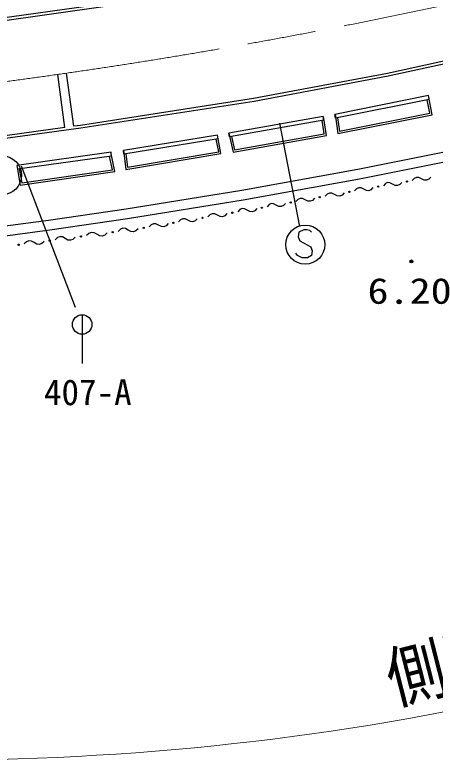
# Model space of a CAD drawing. Units: millimetres, scale not verified. Extents: x 40000 to 680000, y 20000 to 380000.
# Drawn here: x 373962 to 395462, y 261099 to 299272 of the extents above; entities that cross this region are included whole.
import ezdxf
from ezdxf.enums import TextEntityAlignment as Align

# ---------------------------------------------------------------- set-up
doc = ezdxf.new("R2010")
doc.units = ezdxf.units.MM
doc.header["$LTSCALE"] = 1000
doc.linetypes.add('CHAIN', pattern=[18.5, 12, -1.5, 3.5, -1.5])
for name, color, linetype, lineweight in [('M-BGD', 7, 'Continuous', 25), ('M-BGD-EXST', 7, 'Continuous', 25), ('M-BMK', 2, 'CHAIN', 13), ('M-STR-HTXT', 7, 'Continuous', 13), ('M-STR-STRC', 7, 'Continuous', 25)]:
    doc.layers.add(name, color=color, linetype=linetype, lineweight=lineweight)
doc.styles.add('ＭＳ ゴシック', font='')
doc.styles.get('ＭＳ ゴシック').set_extended_font_data('MS Gothic')

msp = doc.modelspace()

# ---------------------------------------------------------------- linework, layer by layer
at = {"layer": 'M-BGD'}
for p, q in [((372958, 299069), (378581, 299863)), ((372979, 298920), (378603, 299714)), ((398618, 297501), (393032, 296275)), ((398651, 297355), (393062, 296128)), ((376969, 293566), (376598, 296282)), ((393032, 296275), (386176, 294984)), ((376523, 293504), (376153, 296217)), ((393062, 296128), (386201, 294836)), ((395317, 294159), (395126, 295144)), ((386176, 294984), (377314, 293613)), ((386201, 294836), (377336, 293465)), ((395199, 294238), (395066, 294928)), ((389900, 293091), (389745, 294069)), ((390346, 294181), (390486, 293195)), ((390474, 293996), (390570, 293314)), ((390486, 293195), (395317, 294159)), ((390570, 293314), (395199, 294238)), ((377314, 293613), (376969, 293566)), ((389786, 293173), (389678, 293856)), ((376523, 293504), (373463, 293082)), ((377336, 293465), (373484, 292933)), ((384904, 293218), (385123, 292249)), ((384388, 292262), (384265, 292901)), ((384505, 292180), (384325, 293116)), ((385046, 293045), (385199, 292364)), ((385123, 292249), (389900, 293091)), ((385199, 292364), (389786, 293173)), ((391509, 291362), (397389, 292553)), ((379068, 291253), (378868, 292239)), ((379517, 292336), (379644, 291351)), ((379642, 292150), (379730, 291467)), ((379644, 291351), (384505, 292180)), ((379730, 291467), (384388, 292262)), ((391603, 290871), (397492, 292064)), ((378949, 291337), (378810, 292023)), ((374052, 291559), (374238, 290558)), ((374187, 291381), (374319, 290670)), ((374319, 290670), (378949, 291337)), ((385565, 290298), (391509, 291362)), ((374238, 290558), (379068, 291253)), ((394394, 290899), (394292, 290789)), ((394507, 290950), (394394, 290899)), ((394631, 290942), (394507, 290950)), ((394765, 290875), (394631, 290942)), ((395237, 290960), (395135, 290850)), ((385649, 289805), (391603, 290871)), ((392918, 290632), (392816, 290522)), ((393031, 290683), (392918, 290632)), ((393155, 290675), (393031, 290683)), ((393289, 290608), (393155, 290675)), ((393423, 290541), (393289, 290608)), ((393546, 290532), (393423, 290541)), ((393659, 290583), (393546, 290532)), ((393761, 290693), (393659, 290583)), ((394899, 290807), (394765, 290875)), ((395022, 290799), (394899, 290807)), ((395135, 290850), (395022, 290799)), ((379651, 289332), (385565, 290298)), ((390055, 290149), (389938, 290096)), ((390182, 290140), (390055, 290149)), ((390321, 290071), (390182, 290140)), ((390809, 290159), (390703, 290046)), ((391442, 290365), (391340, 290255)), ((391555, 290416), (391442, 290365)), ((391679, 290408), (391555, 290416)), ((391813, 290341), (391679, 290408)), ((391947, 290274), (391813, 290341)), ((392070, 290265), (391947, 290274)), ((392183, 290316), (392070, 290265)), ((392285, 290426), (392183, 290316)), ((379727, 288838), (385649, 289805)), ((388441, 289822), (388339, 289712)), ((388554, 289873), (388441, 289822)), ((388677, 289865), (388554, 289873)), ((388811, 289798), (388677, 289865)), ((388945, 289731), (388811, 289798)), ((389182, 289773), (389069, 289723)), ((389284, 289883), (389182, 289773)), ((389938, 290096), (389833, 289983)), ((390459, 290001), (390321, 290071)), ((390587, 289993), (390459, 290001)), ((390703, 290046), (390587, 289993)), ((386965, 289555), (386863, 289446)), ((387078, 289606), (386965, 289555)), ((387201, 289598), (387078, 289606)), ((387335, 289531), (387201, 289598)), ((387469, 289464), (387335, 289531)), ((387593, 289456), (387469, 289464)), ((387706, 289506), (387593, 289456)), ((387808, 289616), (387706, 289506)), ((389069, 289723), (388945, 289731)), ((375677, 288761), (379651, 289332)), ((383940, 289037), (383834, 288924)), ((384057, 289088), (383940, 289037)), ((384185, 289078), (384057, 289088)), ((384323, 289007), (384185, 289078)), ((384460, 288937), (384323, 289007)), ((384705, 288978), (384588, 288927)), ((384812, 289091), (384705, 288978)), ((385468, 289297), (385362, 289184)), ((385585, 289348), (385468, 289297)), ((385713, 289338), (385585, 289348)), ((385851, 289268), (385713, 289338)), ((385988, 289197), (385851, 289268)), ((386116, 289187), (385988, 289197)), ((386233, 289238), (386116, 289187)), ((386340, 289351), (386233, 289238)), ((369713, 287965), (375677, 288761)), ((375746, 288265), (379727, 288838)), ((382440, 288778), (382337, 288669)), ((382554, 288828), (382440, 288778)), ((382677, 288819), (382554, 288828)), ((382810, 288750), (382677, 288819)), ((382944, 288681), (382810, 288750)), ((383067, 288672), (382944, 288681)), ((383180, 288722), (383067, 288672)), ((383284, 288831), (383180, 288722)), ((384588, 288927), (384460, 288937)), ((369773, 287469), (375746, 288265)), ((379363, 288293), (379249, 288181)), ((379486, 288341), (379363, 288293)), ((379617, 288327), (379486, 288341)), ((379757, 288249), (379617, 288327)), ((379896, 288170), (379757, 288249)), ((380264, 288316), (380150, 288204)), ((380934, 288525), (380827, 288412)), ((381051, 288576), (380934, 288525)), ((381178, 288566), (381051, 288576)), ((381316, 288496), (381178, 288566)), ((381454, 288425), (381316, 288496)), ((381581, 288415), (381454, 288425)), ((381698, 288466), (381581, 288415)), ((381805, 288579), (381698, 288466)), ((376142, 287862), (376028, 287750)), ((376265, 287910), (376142, 287862)), ((376396, 287896), (376265, 287910)), ((376535, 287817), (376396, 287896)), ((377043, 287885), (376929, 287773)), ((377749, 288080), (377632, 287964)), ((377876, 288130), (377749, 288080)), ((378011, 288115), (377876, 288130)), ((378155, 288034), (378011, 288115)), ((378299, 287954), (378155, 288034)), ((378434, 287938), (378299, 287954)), ((378561, 287989), (378434, 287938)), ((378678, 288104), (378561, 287989)), ((380027, 288156), (379896, 288170)), ((380150, 288204), (380027, 288156)), ((374556, 287649), (374442, 287537)), ((374679, 287698), (374556, 287649)), ((374810, 287683), (374679, 287698)), ((374950, 287605), (374810, 287683)), ((375089, 287527), (374950, 287605)), ((375220, 287512), (375089, 287527)), ((375343, 287561), (375220, 287512)), ((375457, 287673), (375343, 287561)), ((376675, 287739), (376535, 287817)), ((376806, 287725), (376675, 287739)), ((376929, 287773), (376806, 287725))]:
    msp.add_line(p, q, dxfattribs=at)
for centre, radius in [((392551, 290474), 30), ((394027, 290741), 30), ((391075, 290207), 30), ((389558, 289933), 31), ((386597, 289397), 30), ((388073, 289664), 30), ((385087, 289137), 31), ((382071, 288624), 30), ((383559, 288877), 31), ((380552, 288365), 31), ((377338, 287925), 33), ((378964, 288142), 32), ((374157, 287499), 32), ((375743, 287711), 32), ((394254, 286646), 75), ((394254, 286646), 45)]:
    msp.add_circle(centre, radius, dxfattribs=at)
at = {"layer": 'M-BGD-EXST'}
for p, q in [((388539, 288434), (387516, 293732)), ((388738, 288265), (388498, 288145)), ((388898, 288265), (388738, 288265)), ((389058, 288225), (388898, 288265)), ((389138, 288145), (389058, 288225)), ((388498, 288145), (388458, 287905)), ((388458, 287905), (388538, 287705)), ((388538, 287705), (389098, 287385)), ((389098, 287385), (389178, 287185)), ((389178, 287185), (389138, 286945)), ((388418, 286945), (388338, 287065)), ((388658, 286825), (388418, 286945)), ((388938, 286825), (388658, 286825)), ((389138, 286945), (388938, 286825))]:
    msp.add_line(p, q, dxfattribs=at)
for centre in [(373295, 291059), (388818, 287505)]:
    msp.add_circle(centre, 1000, dxfattribs=at)
at = {"layer": 'M-BMK'}
msp.add_arc((336057, 576519), 283150, 269.91748, 287.33734, dxfattribs=at)
at = {"layer": 'M-STR-HTXT'}
msp.add_arc((369908, 399500), 138401, 268.81122, 295.49609, dxfattribs=at)
at = {"layer": 'M-STR-STRC'}
for p, q in [((395124, 295143), (390335, 294178)), ((395164, 294947), (395124, 295143)), ((395164, 294947), (390375, 293982)), ((389742, 294069), (384913, 293220)), ((389776, 293872), (389742, 294069)), ((390375, 293982), (390335, 294178)), ((389776, 293872), (384948, 293023)), ((384948, 293023), (384913, 293220)), ((384331, 293117), (379511, 292334)), ((384363, 292920), (379543, 292137)), ((384363, 292920), (384331, 293117)), ((378880, 292241), (374060, 291560)), ((378908, 292043), (374088, 291362)), ((378908, 292043), (378880, 292241)), ((379543, 292137), (379511, 292334)), ((374060, 291560), (374088, 291362)), ((377056, 284287), (374297, 291531)), ((377401, 283912), (377401, 281412))]:
    msp.add_line(p, q, dxfattribs=at)
msp.add_circle((377401, 283412), 500, dxfattribs=at)

# ---------------------------------------------------------------- texts
at = {"layer": 'M-BGD', "style": 'ＭＳ ゴシック', "width": 1.2}
msp.add_text('6.20', height=1320, dxfattribs=at).set_placement((392004, 284078), align=Align.BOTTOM_LEFT)
at = {"layer": 'M-BGD', "style": 'ＭＳ ゴシック'}
msp.add_text('407-A', height=1320, dxfattribs=at).set_placement((375447, 278885), align=Align.BOTTOM_LEFT)
at = {"layer": 'M-STR-HTXT', "style": 'ＭＳ ゴシック', "width": 0.85}
msp.add_text('側溝\u3000L=60.8', height=2566, rotation=14.3, dxfattribs=at).set_placement((393551, 263194), align=Align.BOTTOM_LEFT)
at = {"layer": 'M-STR-STRC', "style": 'ＭＳ ゴシック'}
msp.add_text('407-A', height=1320, dxfattribs=at).set_placement((375447, 278885), align=Align.BOTTOM_LEFT)

doc.saveas('drawing.dxf')
